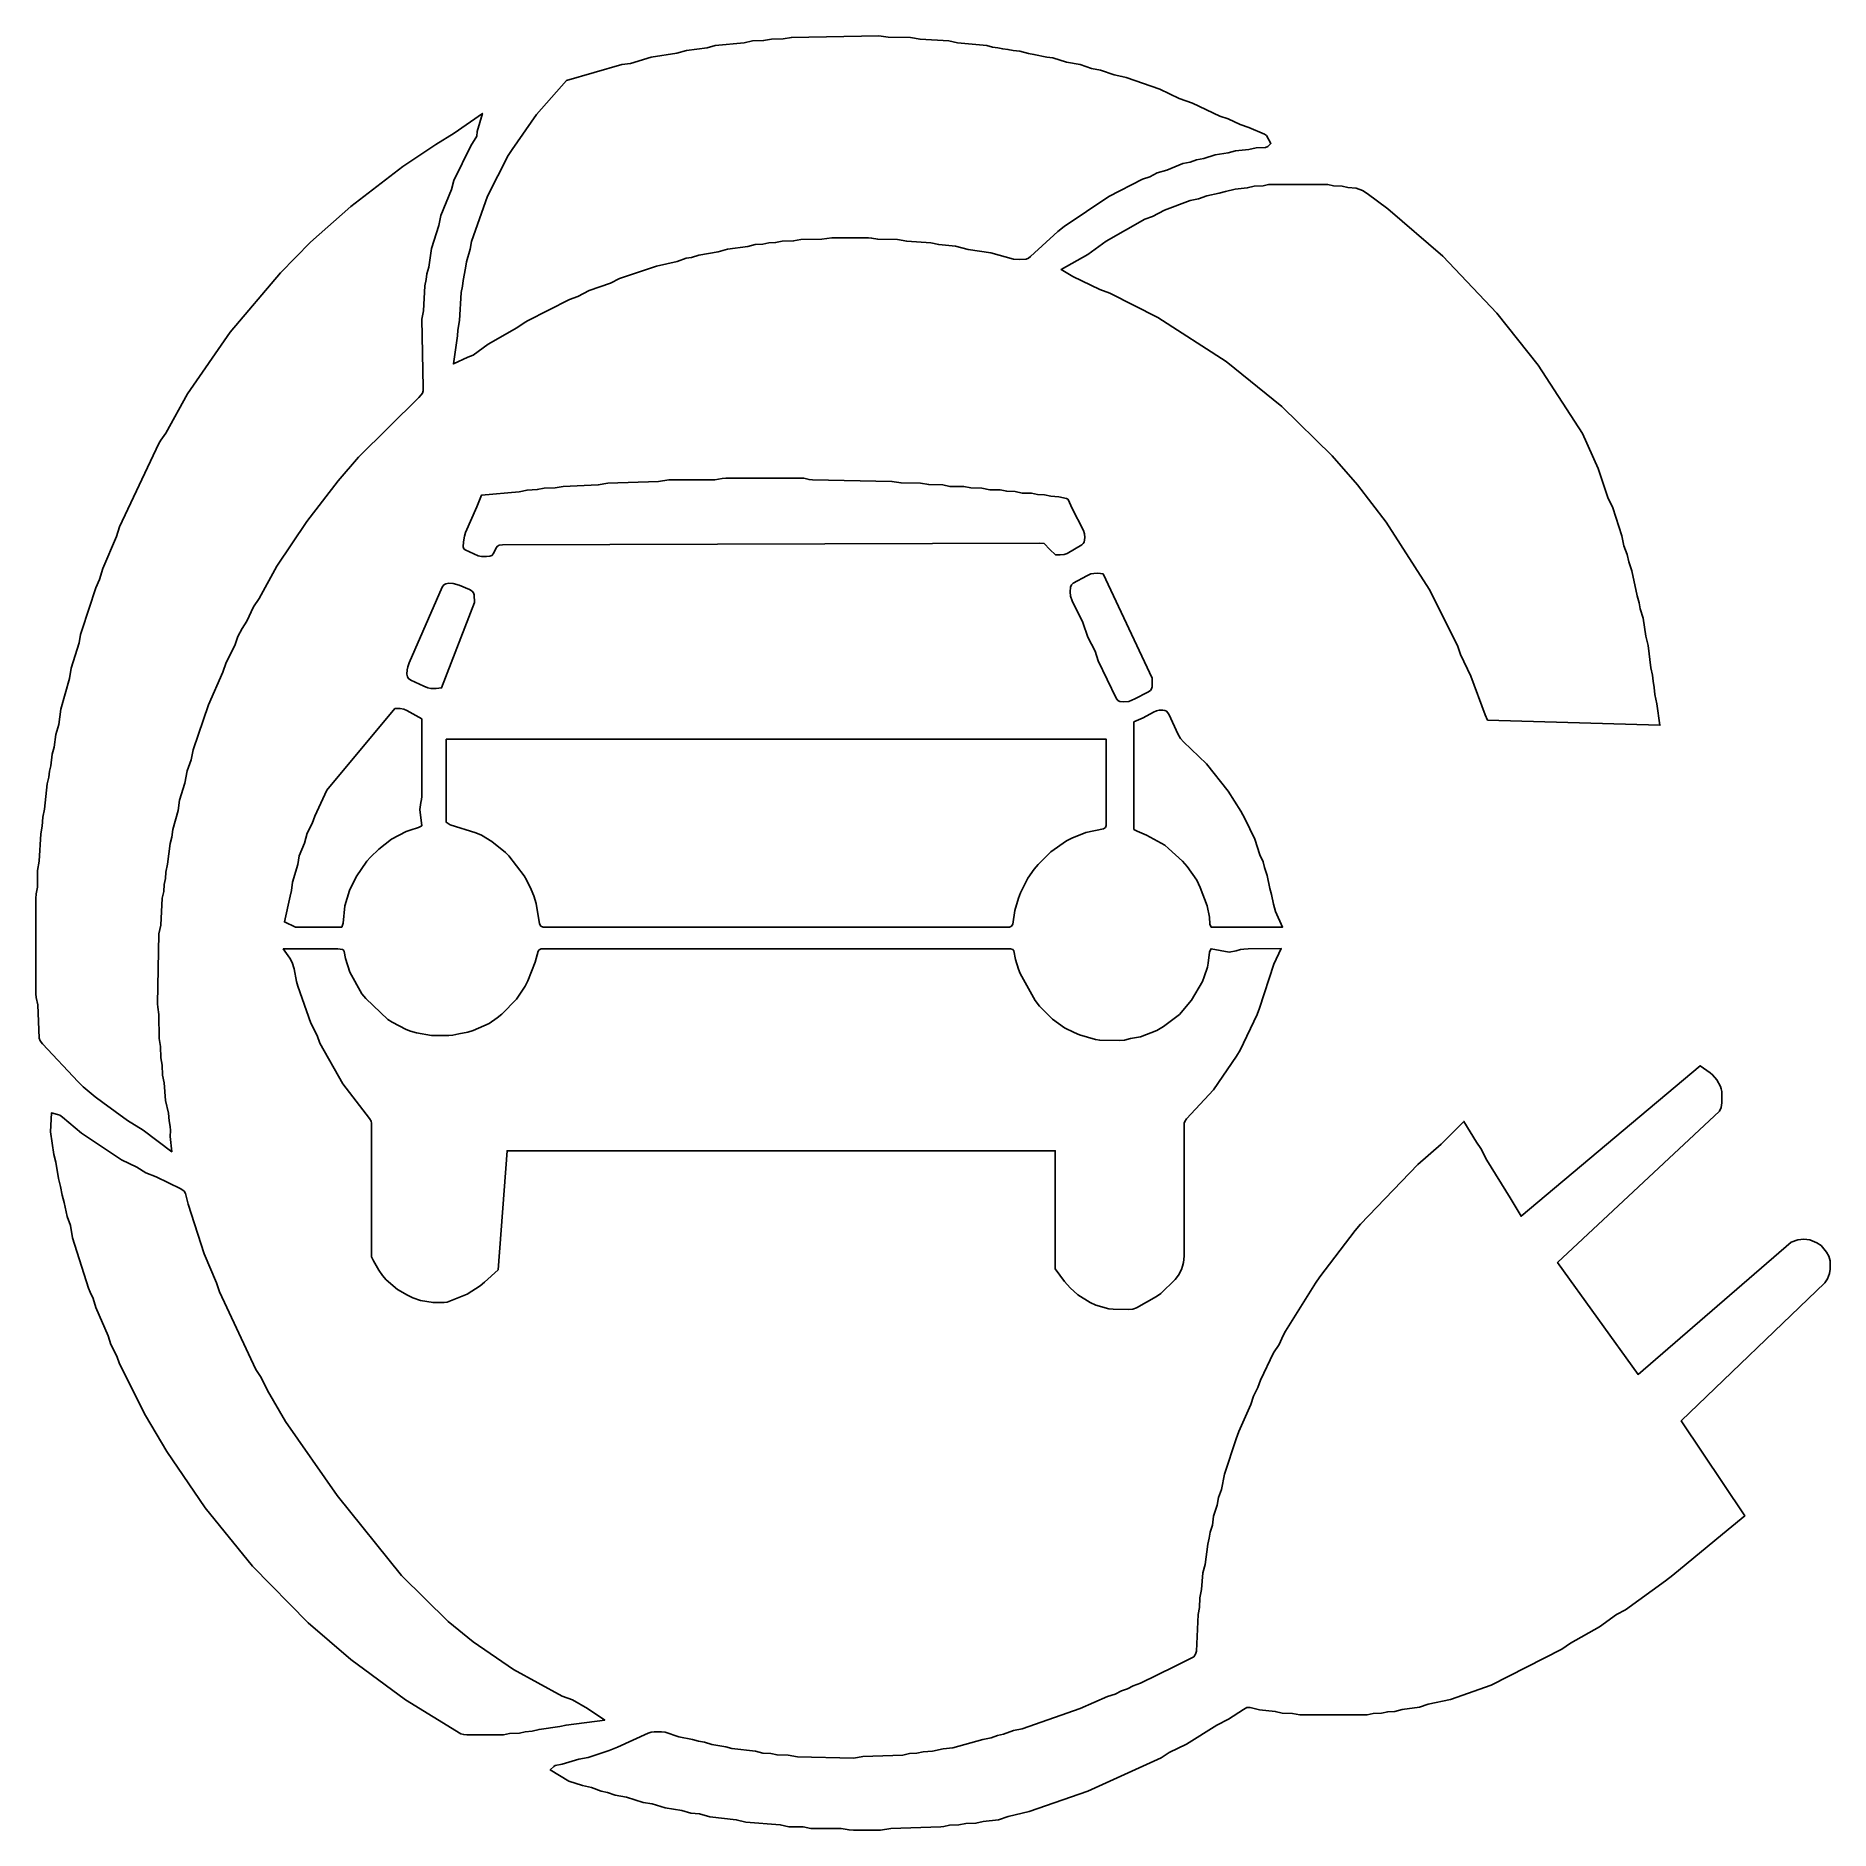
# Model space of a CAD drawing. Header units: inches. Extents: x 3 to 39, y 3 to 39.
import ezdxf

# ---------------------------------------------------------------- set-up
doc = ezdxf.new("R2010")
doc.units = ezdxf.units.IN
doc.header["$MEASUREMENT"] = 0
doc.layers.add('CUT', color=1, linetype='Continuous')

msp = doc.modelspace()

# ---------------------------------------------------------------- linework, layer by layer
at = {"layer": 'CUT'}
for points in [[(11.571, 34.089), (11.623, 34.338), (11.64, 34.469), (11.715, 34.718), (11.741, 34.875), (12.059, 35.784), (12.476, 36.601), (12.554, 36.722), (13.045, 37.422), (13.644, 38.102), (14.757, 38.425), (14.933, 38.448), (15.346, 38.57), (15.861, 38.655), (16.053, 38.709), (16.472, 38.762), (16.63, 38.805), (17.211, 38.862), (17.379, 38.899), (17.601, 38.905), (17.76, 38.934), (17.992, 38.938), (18.16, 38.969), (19.914, 39), (20.099, 38.971), (20.547, 38.968), (20.741, 38.932), (21.315, 38.903), (21.491, 38.862), (22.081, 38.804), (22.197, 38.775), (22.3, 38.763), (22.399, 38.74), (22.502, 38.729), (22.609, 38.705), (22.741, 38.692), (22.913, 38.644), (23.026, 38.629), (23.282, 38.574), (23.403, 38.557), (23.678, 38.473), (23.952, 38.427), (24.181, 38.348), (24.363, 38.312), (24.634, 38.216), (24.791, 38.188), (24.877, 38.163), (25.55, 37.933), (25.937, 37.743), (26.209, 37.651), (26.753, 37.392), (26.921, 37.338), (27.162, 37.22), (27.339, 37.165), (27.652, 37.029), (27.693, 37.001), (27.78, 36.841), (27.715, 36.781), (27.671, 36.762), (27.487, 36.755), (27.337, 36.721), (27.07, 36.694), (26.92, 36.654), (26.663, 36.615), (26.432, 36.542), (26.285, 36.513), (26.16, 36.469), (26.014, 36.437), (25.69, 36.304), (25.501, 36.25), (25.351, 36.174), (25.202, 36.122), (24.53, 35.777), (23.635, 35.173), (23.507, 35.074), (22.955, 34.571), (22.913, 34.541), (22.866, 34.522), (22.743, 34.515), (22.618, 34.523), (22.158, 34.648), (21.704, 34.714), (21.454, 34.782), (21.114, 34.813), (20.956, 34.851), (20.472, 34.88), (20.287, 34.915), (19.892, 34.919), (19.768, 34.944), (19.707, 34.949), (18.97, 34.949), (18.767, 34.918), (18.345, 34.914), (18.204, 34.887), (17.973, 34.88), (17.84, 34.853), (17.708, 34.846), (17.584, 34.821), (17.434, 34.812), (17.285, 34.775), (16.875, 34.723), (16.691, 34.669), (16.302, 34.598), (16.153, 34.556), (16.05, 34.539), (15.866, 34.473), (15.454, 34.379), (14.712, 34.129), (14.529, 34.037), (14.104, 33.889), (13.874, 33.77), (13.709, 33.712), (12.866, 33.284), (12.797, 33.244), (12.652, 33.14), (12.072, 32.813), (11.773, 32.597), (11.665, 32.551), (11.376, 32.418), (11.457, 32.984), (11.466, 33.093), (11.501, 33.288), (11.53, 33.853), (11.558, 33.977)], [(3.137, 23.326), (3.173, 23.486), (3.225, 23.995), (3.257, 24.129), (3.272, 24.249), (3.3, 24.356), (3.328, 24.587), (3.366, 24.728), (3.397, 24.986), (3.458, 25.183), (3.502, 25.494), (3.672, 26.109), (3.706, 26.311), (3.87, 26.825), (3.898, 26.992), (3.919, 27.069), (4.2, 27.924), (4.279, 28.094), (4.345, 28.316), (4.617, 28.954), (4.676, 29.148), (5.469, 30.824), (5.504, 30.886), (5.606, 31.032), (6.043, 31.819), (6.899, 33.054), (7.911, 34.249), (8.511, 34.858), (9.316, 35.578), (10.36, 36.376), (11.028, 36.819), (11.393, 37.045), (11.961, 37.444), (11.856, 37.084), (11.845, 36.991), (11.729, 36.792), (11.389, 36.097), (11.337, 35.919), (11.123, 35.394), (11.083, 35.195), (10.938, 34.731), (10.882, 34.358), (10.847, 34.225), (10.834, 34.113), (10.805, 33.988), (10.776, 33.486), (10.744, 33.318), (10.771, 31.943), (10.768, 31.881), (10.754, 31.833), (10.731, 31.798), (10.683, 31.746), (9.476, 30.548), (9.065, 30.07), (8.437, 29.258), (7.837, 28.36), (7.481, 27.714), (7.367, 27.545), (7.234, 27.26), (7.136, 27.112), (7.055, 26.952), (6.993, 26.769), (6.816, 26.425), (6.753, 26.233), (6.461, 25.575), (6.154, 24.672), (6.113, 24.472), (6.033, 24.254), (5.987, 24.007), (5.879, 23.664), (5.853, 23.461), (5.749, 23.079), (5.727, 22.922), (5.695, 22.797), (5.644, 22.378), (5.607, 22.219), (5.598, 22.096), (5.572, 21.972), (5.565, 21.831), (5.536, 21.698), (5.506, 21.16), (5.47, 20.983), (5.44, 19.58), (5.444, 19.51), (5.469, 19.368), (5.471, 18.883), (5.5, 18.723), (5.506, 18.492), (5.533, 18.35), (5.54, 18.146), (5.573, 17.995), (5.601, 17.637), (5.659, 17.384), (5.673, 17.234), (5.697, 17.118), (5.701, 17.038), (5.694, 16.92), (5.725, 16.611), (5.155, 17.044), (4.838, 17.24), (4.34, 17.596), (4.192, 17.712), (3.95, 17.915), (3.848, 18.015), (3.13, 18.774), (3.084, 18.837), (3.067, 18.893), (3.036, 19.557), (3.006, 19.708), (3, 19.778), (3, 21.695), (3.005, 21.783), (3.031, 21.917), (3.035, 22.257), (3.069, 22.443), (3.097, 22.99), (3.128, 23.141)], [(26.157, 35.695), (26.329, 35.733), (26.496, 35.794), (26.742, 35.842), (26.866, 35.879), (27.066, 35.924), (27.306, 35.95), (27.447, 35.984), (27.624, 35.992), (27.731, 36.015), (27.792, 36.021), (28.862, 36.021), (28.923, 36.016), (29.039, 35.991), (29.207, 35.984), (29.322, 35.96), (29.489, 35.945), (29.615, 35.898), (29.713, 35.837), (30.124, 35.53), (31.228, 34.578), (32.316, 33.439), (33.143, 32.395), (34.03, 31.019), (34.344, 30.321), (34.539, 29.741), (34.639, 29.532), (34.824, 28.967), (34.864, 28.767), (34.93, 28.592), (34.961, 28.445), (35.024, 28.269), (35.13, 27.768), (35.172, 27.627), (35.19, 27.506), (35.248, 27.318), (35.302, 26.954), (35.352, 26.769), (35.403, 26.323), (35.439, 26.172), (35.448, 26.05), (35.473, 25.925), (35.48, 25.784), (35.52, 25.596), (35.586, 25.169), (32.127, 25.271), (32.078, 25.379), (31.793, 26.156), (31.587, 26.586), (31.526, 26.769), (30.952, 27.9), (30.092, 29.241), (29.516, 29.99), (29.007, 30.573), (28, 31.564), (26.88, 32.469), (25.51, 33.351), (24.548, 33.841), (24.348, 33.909), (23.805, 34.174), (23.571, 34.311), (24.107, 34.614), (24.476, 34.88), (25.249, 35.321), (25.404, 35.378), (25.643, 35.503)], [(13.422, 29.93), (13.581, 29.962), (14.282, 29.991), (14.476, 30.028), (15.492, 30.059), (15.703, 30.093), (16.621, 30.095), (16.772, 30.122), (16.842, 30.127), (18.345, 30.127), (18.406, 30.123), (18.513, 30.099), (18.583, 30.092), (20.176, 30.061), (20.361, 30.029), (20.747, 30.025), (20.914, 29.996), (21.2, 29.99), (21.341, 29.962), (21.618, 29.957), (21.76, 29.93), (21.982, 29.924), (22.141, 29.895), (22.346, 29.89), (22.479, 29.863), (22.647, 29.856), (22.789, 29.828), (22.975, 29.823), (23.1, 29.797), (23.24, 29.789), (23.365, 29.763), (23.522, 29.753), (23.676, 29.718), (23.702, 29.705), (23.72, 29.683), (23.783, 29.53), (24.018, 29.074), (24.04, 29.008), (24.046, 28.937), (24.035, 28.845), (24.014, 28.812), (23.983, 28.785), (23.689, 28.613), (23.632, 28.594), (23.552, 28.587), (23.455, 28.59), (23.346, 28.694), (23.231, 28.812), (23.145, 28.821), (12.36, 28.788), (12.293, 28.78), (12.255, 28.756), (12.227, 28.716), (12.179, 28.613), (12.149, 28.577), (12.107, 28.559), (12.038, 28.554), (11.94, 28.556), (11.871, 28.57), (11.616, 28.687), (11.585, 28.711), (11.574, 28.751), (11.581, 28.846), (11.597, 28.961), (11.62, 29.038), (11.847, 29.55), (11.942, 29.786), (12.695, 29.853), (12.854, 29.888), (13.058, 29.896), (13.2, 29.924)], [(25.397, 26.11), (25.395, 25.938), (25.385, 25.899), (25.364, 25.867), (25.308, 25.829), (25.052, 25.698), (24.929, 25.648), (24.832, 25.64), (24.747, 25.647), (24.706, 25.668), (24.672, 25.714), (24.317, 26.462), (24.252, 26.653), (24.109, 26.933), (24.004, 27.23), (23.792, 27.667), (23.759, 27.758), (23.751, 27.846), (23.757, 27.941), (23.777, 27.984), (23.814, 28.016), (24.088, 28.168), (24.169, 28.204), (24.229, 28.216), (24.309, 28.218), (24.414, 28.208)], [(10.491, 26.418), (11.151, 27.937), (11.185, 27.984), (11.226, 28.008), (11.285, 28.016), (11.374, 28.013), (11.493, 27.977), (11.7, 27.89), (11.757, 27.856), (11.78, 27.826), (11.791, 27.788), (11.801, 27.634), (11.14, 25.919), (11.034, 25.908), (10.926, 25.909), (10.865, 25.919), (10.782, 25.95), (10.523, 26.073), (10.475, 26.106), (10.455, 26.138), (10.445, 26.194), (10.448, 26.283), (10.462, 26.343)], [(8.253, 22.373), (8.285, 22.547), (8.39, 22.805), (8.445, 23.003), (8.543, 23.194), (8.595, 23.342), (8.836, 23.867), (10.204, 25.505), (10.311, 25.504), (10.38, 25.494), (10.445, 25.467), (10.745, 25.297), (10.744, 23.739), (10.738, 23.678), (10.726, 23.618), (10.706, 23.48), (10.745, 23.151), (10.677, 23.115), (10.507, 23.066), (10.432, 23.037), (10.137, 22.882), (9.88, 22.685), (9.715, 22.52), (9.643, 22.44), (9.429, 22.128), (9.294, 21.854), (9.202, 21.544), (9.164, 21.197), (9.137, 21.118), (8.211, 21.117), (7.987, 21.223), (8.105, 21.736), (8.132, 21.852), (8.15, 22.019)], [(26.362, 21.915), (26.292, 22.06), (26.103, 22.334), (26.004, 22.438), (25.728, 22.697), (25.652, 22.759), (25.283, 22.966), (25.095, 23.045), (25.031, 23.078), (25.031, 25.235), (25.218, 25.317), (25.423, 25.43), (25.487, 25.458), (25.539, 25.469), (25.609, 25.471), (25.651, 25.465), (25.686, 25.45), (25.73, 25.392), (25.92, 24.985), (25.969, 24.9), (26.029, 24.835), (26.489, 24.391), (26.921, 23.849), (27.177, 23.446), (27.258, 23.295), (27.459, 22.883), (27.561, 22.566), (27.623, 22.429), (27.651, 22.311), (27.708, 22.152), (27.757, 21.896), (27.793, 21.771), (27.834, 21.579), (27.875, 21.432), (28.014, 21.118), (26.581, 21.118), (26.555, 21.179), (26.545, 21.317), (26.503, 21.546)], [(24.424, 23.091), (24.067, 23.018), (23.785, 22.902), (23.68, 22.852), (23.364, 22.628), (23.109, 22.375), (23.028, 22.279), (22.905, 22.101), (22.755, 21.804), (22.713, 21.696), (22.642, 21.454), (22.599, 21.174), (22.577, 21.138), (22.537, 21.118), (13.181, 21.118), (13.132, 21.138), (13.107, 21.181), (13.04, 21.595), (12.992, 21.749), (12.938, 21.873), (12.842, 22.067), (12.797, 22.144), (12.492, 22.545), (12.421, 22.612), (12.15, 22.836), (11.944, 22.963), (11.829, 23.013), (11.314, 23.172), (11.271, 23.194), (11.234, 23.222), (11.234, 24.886), (24.475, 24.886), (24.475, 23.159), (24.458, 23.117)], [(9.186, 20.632), (9.211, 20.488), (9.296, 20.214), (9.537, 19.782), (9.617, 19.686), (10.061, 19.266), (10.151, 19.208), (10.432, 19.066), (10.515, 19.032), (10.636, 18.996), (10.935, 18.944), (11.285, 18.942), (11.364, 18.947), (11.487, 18.98), (11.664, 19.007), (11.775, 19.042), (12.095, 19.184), (12.257, 19.297), (12.347, 19.371), (12.642, 19.674), (12.818, 19.935), (12.871, 20.039), (13.019, 20.415), (13.078, 20.635), (13.099, 20.663), (13.14, 20.683), (22.558, 20.683), (22.6, 20.669), (22.621, 20.644), (22.655, 20.469), (22.714, 20.271), (22.747, 20.188), (23.053, 19.647), (23.138, 19.532), (23.399, 19.272), (23.64, 19.1), (23.832, 19.001), (23.94, 18.959), (24.26, 18.866), (24.347, 18.847), (24.751, 18.841), (24.839, 18.847), (24.963, 18.88), (25.166, 18.914), (25.49, 19.045), (25.622, 19.121), (25.868, 19.303), (25.943, 19.367), (26.189, 19.653), (26.405, 20.027), (26.442, 20.118), (26.505, 20.315), (26.521, 20.394), (26.547, 20.615), (26.56, 20.65), (26.579, 20.683), (26.943, 20.616), (27.086, 20.642), (27.169, 20.666), (27.238, 20.678), (27.325, 20.683), (27.988, 20.687), (27.836, 20.372), (27.552, 19.491), (27.502, 19.366), (27.163, 18.65), (27.089, 18.527), (26.625, 17.852), (26.089, 17.27), (26.052, 17.221), (26.04, 17.183), (26.04, 14.515), (26.026, 14.388), (26.008, 14.318), (25.984, 14.249), (25.925, 14.137), (25.86, 14.049), (25.573, 13.767), (25.485, 13.706), (25.086, 13.48), (25.011, 13.455), (24.923, 13.449), (24.617, 13.45), (24.528, 13.458), (24.27, 13.533), (24.156, 13.584), (23.904, 13.741), (23.753, 13.882), (23.641, 14.009), (23.454, 14.264), (23.454, 16.631), (12.453, 16.631), (12.275, 14.245), (12, 13.994), (11.911, 13.92), (11.656, 13.752), (11.322, 13.618), (11.254, 13.596), (11.193, 13.586), (10.97, 13.585), (10.715, 13.629), (10.562, 13.68), (10.457, 13.732), (10.256, 13.85), (10.031, 14.042), (9.954, 14.13), (9.88, 14.232), (9.774, 14.42), (9.735, 14.5), (9.735, 17.184), (9.727, 17.223), (9.694, 17.275), (9.159, 17.976), (8.696, 18.789), (8.641, 18.946), (8.516, 19.194), (8.255, 19.932), (8.229, 20.027), (8.181, 20.283), (8.145, 20.407), (8.096, 20.496), (7.963, 20.681), (9.057, 20.683), (9.154, 20.672), (9.175, 20.657)], [(13.559, 4.324), (13.895, 4.425), (14.079, 4.457), (14.505, 4.6), (14.673, 4.663), (15.287, 4.945), (15.345, 4.965), (15.406, 4.974), (15.55, 4.975), (15.629, 4.965), (15.901, 4.874), (16.174, 4.82), (16.297, 4.782), (16.418, 4.764), (16.562, 4.718), (16.84, 4.668), (16.964, 4.636), (17.438, 4.583), (17.588, 4.547), (17.746, 4.536), (17.87, 4.51), (18.093, 4.505), (18.278, 4.472), (19.41, 4.444), (19.595, 4.476), (20.395, 4.507), (20.528, 4.536), (20.677, 4.545), (20.801, 4.57), (20.988, 4.581), (21.205, 4.633), (21.401, 4.651), (21.998, 4.82), (22.164, 4.851), (22.296, 4.897), (22.417, 4.922), (22.617, 4.997), (22.791, 5.032), (23.955, 5.437), (24.498, 5.678), (24.657, 5.73), (24.783, 5.794), (24.905, 5.838), (25.015, 5.895), (25.164, 5.947), (25.846, 6.285), (26.233, 6.475), (26.269, 6.529), (26.288, 6.591), (26.32, 7.326), (26.349, 7.468), (26.355, 7.663), (26.39, 7.831), (26.416, 8.162), (26.459, 8.329), (26.513, 8.739), (26.544, 8.855), (26.562, 8.976), (26.606, 9.12), (26.63, 9.296), (26.699, 9.519), (26.728, 9.676), (26.786, 9.835), (26.852, 10.142), (27.083, 10.853), (27.136, 10.996), (27.376, 11.539), (27.429, 11.707), (27.518, 11.881), (27.568, 12.031), (27.833, 12.573), (27.944, 12.744), (28.025, 12.924), (28.073, 13.01), (28.674, 13.972), (28.76, 14.098), (29.469, 15.029), (29.58, 15.158), (30.727, 16.353), (31.195, 16.765), (31.648, 17.219), (31.652, 17.22), (31.903, 16.803), (31.991, 16.679), (32.114, 16.439), (32.578, 15.689), (32.798, 15.317), (36.393, 18.337), (36.595, 18.197), (36.642, 18.157), (36.73, 18.056), (36.8, 17.921), (36.817, 17.871), (36.825, 17.819), (36.826, 17.594), (36.811, 17.498), (36.782, 17.423), (33.533, 14.387), (35.147, 12.143), (38.216, 14.794), (38.353, 14.842), (38.476, 14.855), (38.591, 14.842), (38.731, 14.786), (38.82, 14.728), (38.93, 14.599), (38.977, 14.514), (38.998, 14.42), (39, 14.258), (38.989, 14.17), (38.949, 14.062), (38.896, 13.981), (36.012, 11.215), (37.287, 9.303), (36.952, 9.033), (35.841, 8.114), (35.699, 8.003), (34.897, 7.423), (34.717, 7.326), (34.374, 7.079), (33.794, 6.752), (33.619, 6.629), (32.199, 5.91), (31.384, 5.622), (30.936, 5.525), (30.762, 5.47), (30.415, 5.421), (30.265, 5.382), (30.125, 5.374), (30, 5.349), (29.832, 5.341), (29.708, 5.316), (29.611, 5.311), (28.361, 5.313), (28.211, 5.341), (28.007, 5.349), (27.866, 5.382), (27.553, 5.413), (27.362, 5.459), (27.297, 5.457), (27.228, 5.423), (26.928, 5.224), (26.695, 5.109), (26.085, 4.727), (25.738, 4.558), (25.575, 4.451), (24.109, 3.784), (22.928, 3.371), (22.507, 3.275), (22.315, 3.204), (22.004, 3.171), (21.862, 3.138), (21.658, 3.13), (21.517, 3.103), (21.33, 3.097), (21.215, 3.071), (21.154, 3.065), (20.156, 3.035), (19.944, 3.001), (19.404, 3), (19.404, 3), (19.316, 3.004), (19.157, 3.032), (18.546, 3.035), (18.396, 3.064), (18.11, 3.069), (17.934, 3.106), (17.244, 3.162), (17.051, 3.208), (16.524, 3.269), (16.317, 3.326), (16.14, 3.342), (15.959, 3.392), (15.625, 3.447), (15.368, 3.526), (15.183, 3.551), (14.85, 3.659), (14.621, 3.703), (14.471, 3.758), (14.342, 3.784), (14.151, 3.857), (13.969, 3.895), (13.69, 3.985), (13.319, 4.209), (13.392, 4.278), (13.418, 4.297)], [(3.915, 16.983), (4.717, 16.45), (5.025, 16.301), (5.207, 16.188), (5.412, 16.11), (5.906, 15.87), (5.975, 15.822), (6.002, 15.773), (6.053, 15.556), (6.379, 14.564), (6.626, 13.984), (6.682, 13.799), (7.416, 12.244), (7.521, 12.08), (7.644, 11.82), (8.011, 11.201), (9.043, 9.714), (10.334, 8.107), (11.271, 7.186), (11.774, 6.777), (12.581, 6.22), (13.562, 5.688), (13.769, 5.612), (14.067, 5.438), (14.413, 5.208), (13.637, 5.107), (13.515, 5.081), (13.097, 5.02), (12.956, 4.983), (12.817, 4.971), (12.701, 4.946), (12.506, 4.939), (12.382, 4.914), (12.302, 4.909), (11.646, 4.91), (11.584, 4.916), (11.527, 4.935), (10.413, 5.613), (9.32, 6.421), (8.46, 7.162), (7.344, 8.299), (6.395, 9.464), (5.628, 10.598), (5.202, 11.318), (4.677, 12.354), (4.625, 12.512), (4.506, 12.742), (4.449, 12.919), (4.201, 13.487), (4.15, 13.668), (4.088, 13.796), (4.059, 13.871), (3.738, 14.883), (3.692, 15.13), (3.625, 15.314), (3.57, 15.596), (3.525, 15.737), (3.497, 15.913), (3.451, 16.071), (3.402, 16.4), (3.357, 16.558), (3.293, 17.008), (3.313, 17.389), (3.433, 17.36), (3.48, 17.342), (3.537, 17.302)]]:
    msp.add_lwpolyline(points, close=True, dxfattribs=at)

doc.saveas('drawing.dxf')
